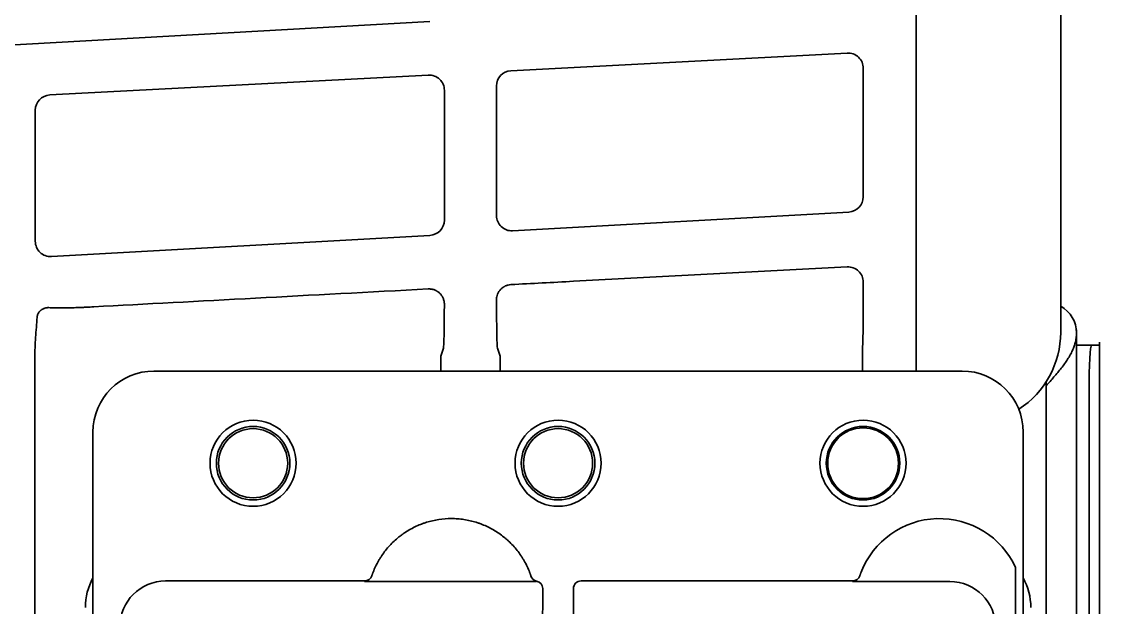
# Model space of a CAD drawing. Extents: x 5809 to 10669, y -850 to 3886.
# Drawn here: x 9163.9 to 9234.6, y 3731.3 to 3769.7 of the extents above; entities that cross this region are included whole.
import ezdxf

# ---------------------------------------------------------------- set-up
doc = ezdxf.new("R2010")
doc.units = 0
doc.header["$LTSCALE"] = 5
doc.layers.add('1', color=7, linetype='CONTINUOUS', true_color=0xffffff)

msp = doc.modelspace()

# ---------------------------------------------------------------- linework, layer by layer
at = {"layer": '1', "color": 7, "linetype": 'Continuous', "lineweight": 35}
for p, q in [((9232.031, 3749.359), (9232.031, 3811.296)), ((9222.563, 3746.826), (9222.563, 3802.576)), ((9190.671, 3769.739), (8906.285, 3753.886)), ((9195.979, 3766.513), (9218.034, 3767.672)), ((9165.735, 3764.925), (9190.563, 3766.229)), ((9219.087, 3766.673), (9219.087, 3758.248)), ((9195.033, 3757.017), (9195.033, 3765.516)), ((9191.617, 3765.231), (9191.617, 3756.716)), ((9164.79, 3755.331), (9164.79, 3763.928)), ((9218.142, 3757.249), (9196.087, 3756.02)), ((9190.671, 3755.718), (9165.843, 3754.334)), ((9200.087, 3752.709), (9218.034, 3753.651)), ((9219.087, 3752.653), (9219.087, 3751.981)), ((9232.033, 3749.359), (9232.031, 3749.359)), ((9233.073, 2751.526), (9233.073, 3749.526)), ((9234.051, 3748.526), (9233.073, 3748.526)), ((9234.57, 3748.526), (9234.051, 3748.526)), ((9234.57, 3748.526), (9234.573, 3748.526)), ((9234.573, 3257.226), (9234.573, 3748.726)), ((9164.761, 3747.704), (9164.761, 3696.724)), ((9191.376, 3746.826), (9191.376, 3747.745)), ((9191.377, 3747.795), (9191.555, 3748.33)), ((9195.27, 3747.795), (9195.094, 3748.322)), ((9195.27, 3747.796), (9195.27, 3746.826)), ((9219.026, 3748.286), (9219.026, 3746.826)), ((9225.573, 3746.826), (9172.572, 3746.826)), ((9231.073, 3746.108), (9231.073, 3705.375)), ((9233.894, 3745.726), (9233.894, 3258.226)), ((9168.573, 3742.827), (9168.573, 3665.826)), ((9229.573, 3665.826), (9229.573, 3742.827)), ((9229.073, 3733.944), (9229.073, 3728.208)), ((9186.385, 3733.063), (9173.335, 3733.063)), ((9197.547, 3733.024), (9186.372, 3733.024)), ((9186.859, 3733.404), (9186.854, 3733.389)), ((9218.385, 3733.063), (9200.579, 3733.063)), ((9224.771, 3733.024), (9218.372, 3733.024)), ((9218.859, 3733.404), (9218.859, 3733.405)), ((9218.86, 3733.407), (9218.864, 3733.418)), ((9198.051, 3729.619), (9198.066, 3732.563)), ((9200.079, 3732.563), (9200.094, 3729.616))]:
    msp.add_line(p, q, dxfattribs=at)
for centre, radius in [((9179.073, 3740.782), 2.825), ((9199.073, 3740.782), 2.825), ((9219.073, 3740.782), 2.825), ((9179.073, 3740.782), 2.411), ((9179.073, 3740.782), 2.267), ((9199.073, 3740.782), 2.411), ((9199.073, 3740.782), 2.267), ((9219.073, 3740.782), 2.411), ((9219.073, 3740.782), 2.32)]:
    msp.add_circle(centre, radius, dxfattribs=at)
for centre, radius, start, end in [((9231.073, 3749.326), 2, 0, 61.32367), ((9224.073, 3731.652), 5.5, 24.61998, 158.89304)]:
    msp.add_arc(centre, radius, start, end, dxfattribs=at)
for centre, major_axis, ratio, start_param, end_param in [((9218.087, 3766.674), (-0.829, 0.56), 0.999069, 3.735813, 5.359692), ((9190.617, 3765.231), (-0.829, 0.56), 0.999069, 3.735813, 5.359692), ((9196.033, 3765.515), (-0.996, 0.091), 0.99936, -1.425283, 0.090602), ((9165.79, 3763.927), (-0.996, 0.091), 0.99936, -1.425283, 0.090602), ((9218.087, 3758.247), (0.821, 0.571), 0.999112, 4.158901, 5.674785), ((9196.033, 3757.018), (0.996, 0.089), 0.999321, 3.053132, 4.677011), ((9190.617, 3756.716), (0.821, 0.571), 0.999112, 4.158901, 5.674785), ((9165.79, 3755.332), (0.996, 0.089), 0.999321, 3.053132, 4.677011), ((9218.087, 3752.653), (-0.829, 0.56), 0.999069, 3.735813, 5.359692), ((9203.673, 3752.703), (68.448, 3.585), 0.002827, 1.62306, 1.683295), ((9203.673, 3752.703), (68.448, 3.585), 0.002827, 1.763382, 2.108233), ((9219.023, 3751.981), (0, 3.7), 0.017454, 3.193949, 4.71241), ((9191.552, 3752.025), (0, 3.7), 0.017454, 3.193949, 4.488882), ((9195.098, 3752.017), (0, 3.7), 0.017473, 1.71282, 3.08918), ((9226.025, 3749.374), (-4.251, 4.251), 0.997946, 2.928507, 3.925621), ((9234.051, 3745.526), (0, 3), 0.052336, 0, 1.570796), ((9191.377, 3747.745), (0, 0.05), 0.017455, 0.05236, 1.570796), ((9172.573, 3742.826), (-2.829, 2.829), 0.999695, -0.785246, 0.785246), ((9172.573, 3742.826), (-2.829, 2.829), 0.999695, -0.785246, 0.785246), ((9225.572, 3742.826), (2.829, 2.829), 0.999695, 5.497939, 7.068431), ((9172.073, 3731.326), (-2.829, 2.829), 0.999695, 0.279915, 0.785246), ((9173.336, 3730.063), (-2.122, 2.122), 0.999543, -0.785246, 0.785246), ((9186.385, 3733.563), (-0.474, 0.158), 0.999831, 1.892032, 3.138921), ((9197.768, 3733.543), (0.477, 0.15), 0.999767, 3.157291, 4.205088), ((9197.547, 3732.524), (0.224, 0.447), 0.99981, 0.22534, 0.463541), ((9197.566, 3732.563), (0.224, 0.448), 0.999239, -1.107103, 0.260836), ((9200.579, 3732.563), (-0.224, 0.448), 0.999239, -0.463541, 1.107103), ((9218.385, 3733.563), (-0.474, 0.159), 0.999831, 1.894839, 3.141593), ((9224.071, 3731.653), (3.888, 3.888), 0.999898, 2.03206, 2.038972), ((9224.77, 3730.023), (2.122, 2.122), 0.999695, 5.497939, 7.068431), ((9226.072, 3731.326), (2.829, 2.829), 0.999695, 5.497939, 6.003271)]:
    msp.add_ellipse(centre, major_axis=major_axis, ratio=ratio, start_param=start_param, end_param=end_param, dxfattribs=at)
for points, knots in [([(9191.615, 3751.205), (9191.615, 3751.239), (9191.613, 3751.273), (9191.608, 3751.324), (9191.606, 3751.341), (9191.601, 3751.375), (9191.598, 3751.391), (9191.581, 3751.474), (9191.561, 3751.539), (9191.521, 3751.631), (9191.506, 3751.662), (9191.481, 3751.707), (9191.473, 3751.721), (9191.455, 3751.75), (9191.427, 3751.793), (9191.396, 3751.833), (9191.352, 3751.885), (9191.328, 3751.909), (9191.254, 3751.979), (9191.201, 3752.021), (9191.13, 3752.065), (9191.115, 3752.074), (9191.085, 3752.09), (9191.07, 3752.098), (9191.024, 3752.121), (9190.993, 3752.134), (9190.899, 3752.169), (9190.833, 3752.186), (9190.732, 3752.202), (9190.698, 3752.205), (9190.63, 3752.208), (9190.597, 3752.208), (9190.562, 3752.206)], [0, 0, 0, 0, 0.0625, 0.0625, 0.09375, 0.09375, 0.125, 0.125, 0.25, 0.25, 0.3125, 0.3125, 0.34375, 0.34375, 0.375, 0.4375, 0.4375, 0.5, 0.5, 0.625, 0.625, 0.65625, 0.65625, 0.6875, 0.6875, 0.75, 0.75, 0.875, 0.875, 0.9375, 0.9375, 1, 1, 1, 1]), ([(9195.034, 3751.494), (9195.034, 3751.525), (9195.035, 3751.557), (9195.041, 3751.621), (9195.046, 3751.652), (9195.064, 3751.745), (9195.081, 3751.805), (9195.116, 3751.893), (9195.129, 3751.922), (9195.158, 3751.978), (9195.174, 3752.006), (9195.224, 3752.085), (9195.263, 3752.135), (9195.351, 3752.227), (9195.398, 3752.269), (9195.463, 3752.315), (9195.476, 3752.324), (9195.502, 3752.341), (9195.543, 3752.366), (9195.612, 3752.403), (9195.671, 3752.426), (9195.715, 3752.442), (9195.73, 3752.447), (9195.761, 3752.456), (9195.776, 3752.46), (9195.853, 3752.48), (9195.915, 3752.489), (9195.979, 3752.492)], [0, 0, 0, 0, 0.0625, 0.0625, 0.125, 0.125, 0.25, 0.25, 0.3125, 0.3125, 0.375, 0.375, 0.5, 0.5, 0.625, 0.625, 0.65625, 0.65625, 0.6875, 0.75, 0.8125, 0.8125, 0.84375, 0.84375, 0.875, 0.875, 1, 1, 1, 1]), ([(9164.908, 3750.356), (9164.91, 3750.379), (9164.913, 3750.402), (9164.922, 3750.448), (9164.933, 3750.492), (9164.949, 3750.535), (9164.968, 3750.577), (9164.978, 3750.598), (9165.013, 3750.659), (9165.039, 3750.696), (9165.085, 3750.747), (9165.101, 3750.763), (9165.126, 3750.786), (9165.135, 3750.793), (9165.152, 3750.808), (9165.161, 3750.815), (9165.206, 3750.849), (9165.245, 3750.873), (9165.305, 3750.903), (9165.326, 3750.913), (9165.367, 3750.929), (9165.388, 3750.937), (9165.451, 3750.957), (9165.493, 3750.966), (9165.558, 3750.977), (9165.58, 3750.98), (9165.623, 3750.984), (9165.645, 3750.986), (9165.666, 3750.986)], [0, 0, 0, 0, 0.0625, 0.0625, 0.125, 0.1875, 0.1875, 0.25, 0.25, 0.375, 0.375, 0.4375, 0.4375, 0.46875, 0.46875, 0.5, 0.5, 0.625, 0.625, 0.6875, 0.6875, 0.75, 0.75, 0.875, 0.875, 0.9375, 0.9375, 1, 1, 1, 1]), ([(9168.623, 3751.034), (9168.461, 3751.025), (9168.3, 3751.017), (9168.1, 3751.008), (9168.061, 3751.006), (9167.981, 3751.003), (9167.863, 3750.998), (9167.748, 3750.994), (9167.521, 3750.985), (9167.374, 3750.981), (9167.197, 3750.976), (9167.161, 3750.976), (9167.092, 3750.974), (9166.988, 3750.972), (9166.889, 3750.97), (9166.791, 3750.969), (9166.759, 3750.968), (9166.697, 3750.967), (9166.604, 3750.967), (9166.516, 3750.966), (9166.347, 3750.966), (9166.242, 3750.967), (9166.096, 3750.969), (9166.05, 3750.97), (9165.983, 3750.971), (9165.961, 3750.972), (9165.919, 3750.973), (9165.898, 3750.974), (9165.799, 3750.978), (9165.728, 3750.982), (9165.668, 3750.986)], [0, 0, 0, 0, 0.125, 0.125, 0.15625, 0.15625, 0.1875, 0.25, 0.25, 0.375, 0.375, 0.40625, 0.40625, 0.4375, 0.5, 0.5, 0.53125, 0.53125, 0.5625, 0.625, 0.625, 0.75, 0.75, 0.8125, 0.8125, 0.84375, 0.84375, 0.875, 0.875, 1, 1, 1, 1]), ([(9164.761, 3747.704), (9164.761, 3747.925), (9164.766, 3748.146), (9164.785, 3748.588), (9164.798, 3748.809), (9164.827, 3749.251), (9164.844, 3749.472), (9164.877, 3749.914), (9164.893, 3750.134), (9164.908, 3750.356)], [0, 0, 0, 0, 0.25, 0.25, 0.5, 0.5, 0.75, 0.75, 1, 1, 1, 1]), ([(9197.206, 3733.629), (9197.106, 3733.889), (9196.987, 3734.139), (9196.833, 3734.41), (9196.815, 3734.44), (9196.78, 3734.499), (9196.762, 3734.529), (9196.707, 3734.617), (9196.669, 3734.676), (9196.553, 3734.847), (9196.472, 3734.958), (9196.216, 3735.281), (9196.031, 3735.483), (9195.779, 3735.718), (9195.702, 3735.787), (9195.623, 3735.855), (9195.57, 3735.899), (9195.543, 3735.921), (9195.407, 3736.03), (9195.297, 3736.112), (9194.956, 3736.345), (9194.719, 3736.483), (9194.348, 3736.663), (9194.222, 3736.718), (9194.061, 3736.782), (9194.029, 3736.794), (9193.964, 3736.818), (9193.931, 3736.83), (9193.833, 3736.865), (9193.767, 3736.886), (9193.438, 3736.989), (9193.17, 3737.05), (9192.764, 3737.112), (9192.627, 3737.127), (9192.421, 3737.143), (9192.318, 3737.149), (9192.214, 3737.152), (9192.144, 3737.153), (9192.11, 3737.153), (9191.797, 3737.154), (9191.523, 3737.133), (9190.981, 3737.051), (9190.713, 3736.99), (9190.416, 3736.898), (9190.383, 3736.887), (9190.317, 3736.866), (9190.284, 3736.854), (9190.186, 3736.82), (9190.121, 3736.796), (9189.928, 3736.72), (9189.802, 3736.665), (9189.432, 3736.485), (9189.194, 3736.348), (9188.91, 3736.153), (9188.826, 3736.093), (9188.743, 3736.031), (9188.688, 3735.988), (9188.66, 3735.967), (9188.525, 3735.858), (9188.421, 3735.768), (9188.119, 3735.486), (9187.933, 3735.285), (9187.677, 3734.962), (9187.596, 3734.851), (9187.499, 3734.707), (9187.48, 3734.679), (9187.442, 3734.62), (9187.423, 3734.591), (9187.368, 3734.503), (9187.333, 3734.443), (9187.161, 3734.142), (9187.042, 3733.893), (9186.942, 3733.633)], [0, 0, 0, 0, 0.0625, 0.0625, 0.070313, 0.070313, 0.078125, 0.078125, 0.09375, 0.09375, 0.125, 0.125, 0.1875, 0.1875, 0.203125, 0.210937, 0.210937, 0.21875, 0.21875, 0.25, 0.25, 0.3125, 0.3125, 0.34375, 0.34375, 0.351562, 0.351562, 0.359375, 0.359375, 0.375, 0.375, 0.4375, 0.4375, 0.46875, 0.46875, 0.484375, 0.492187, 0.492187, 0.5, 0.5, 0.5625, 0.5625, 0.625, 0.625, 0.632812, 0.632812, 0.640625, 0.640625, 0.65625, 0.65625, 0.6875, 0.6875, 0.75, 0.75, 0.765625, 0.773438, 0.773438, 0.78125, 0.78125, 0.8125, 0.8125, 0.875, 0.875, 0.90625, 0.90625, 0.914063, 0.914063, 0.921875, 0.921875, 0.9375, 0.9375, 1, 1, 1, 1]), ([(9186.942, 3733.633), (9186.936, 3733.618), (9186.93, 3733.603), (9186.922, 3733.581), (9186.919, 3733.574), (9186.914, 3733.56), (9186.911, 3733.553), (9186.904, 3733.532), (9186.899, 3733.519), (9186.892, 3733.5), (9186.89, 3733.494), (9186.886, 3733.483), (9186.884, 3733.477), (9186.879, 3733.461), (9186.875, 3733.452), (9186.87, 3733.435), (9186.867, 3733.428), (9186.864, 3733.419), (9186.863, 3733.417), (9186.862, 3733.412), (9186.861, 3733.411), (9186.86, 3733.406), (9186.859, 3733.404), (9186.859, 3733.404)], [0, 0, 0, 0, 0.125, 0.125, 0.1875, 0.1875, 0.25, 0.25, 0.375, 0.375, 0.4375, 0.4375, 0.5, 0.5, 0.625, 0.625, 0.75, 0.75, 0.8125, 0.8125, 0.875, 0.875, 1, 1, 1, 1]), ([(9197.293, 3733.385), (9197.293, 3733.386), (9197.292, 3733.388), (9197.291, 3733.393), (9197.29, 3733.395), (9197.288, 3733.4), (9197.287, 3733.403), (9197.284, 3733.413), (9197.281, 3733.421), (9197.277, 3733.434), (9197.275, 3733.439), (9197.272, 3733.45), (9197.27, 3733.455), (9197.264, 3733.472), (9197.259, 3733.484), (9197.25, 3733.511), (9197.245, 3733.524), (9197.237, 3733.546), (9197.235, 3733.553), (9197.229, 3733.568), (9197.226, 3733.575), (9197.218, 3733.598), (9197.212, 3733.614), (9197.206, 3733.629)], [0, 0, 0, 0, 0.125, 0.125, 0.1875, 0.1875, 0.25, 0.25, 0.375, 0.375, 0.4375, 0.4375, 0.5, 0.5, 0.625, 0.625, 0.75, 0.75, 0.8125, 0.8125, 0.875, 0.875, 1, 1, 1, 1]), ([(9218.942, 3733.633), (9218.939, 3733.626), (9218.936, 3733.618), (9218.93, 3733.603), (9218.928, 3733.596), (9218.919, 3733.574), (9218.914, 3733.56), (9218.904, 3733.532), (9218.899, 3733.519), (9218.892, 3733.5), (9218.89, 3733.494), (9218.886, 3733.482), (9218.884, 3733.477), (9218.879, 3733.461), (9218.875, 3733.452), (9218.87, 3733.435), (9218.867, 3733.428), (9218.863, 3733.416), (9218.862, 3733.412), (9218.86, 3733.407), (9218.86, 3733.406), (9218.859, 3733.405), (9218.859, 3733.404), (9218.859, 3733.404)], [0, 0, 0, 0, 0.0625, 0.0625, 0.125, 0.125, 0.25, 0.25, 0.375, 0.375, 0.4375, 0.4375, 0.5, 0.5, 0.625, 0.625, 0.75, 0.75, 0.875, 0.875, 0.9375, 0.9375, 1, 1, 1, 1])]:
    msp.add_open_spline(points, degree=3, knots=knots, dxfattribs=at)
for points, degree in [([(9233.073, 3749.326), (9233.073, 3749.23), (9233.062, 3749.038), (9233.01, 3748.749), (9232.926, 3748.459), (9232.81, 3748.171), (9232.665, 3747.884), (9232.491, 3747.594), (9232.293, 3747.305), (9232.076, 3747.017), (9231.841, 3746.729), (9231.592, 3746.439), (9231.334, 3746.15), (9231.16, 3745.958), (9231.073, 3745.862)], 3), ([(9197.181, 3733.693), (9197.206, 3733.629)], 1), ([(9186.846, 3733.366), (9186.854, 3733.389)], 1)]:
    msp.add_open_spline(points, degree=degree, dxfattribs=at)

doc.saveas('drawing.dxf')
